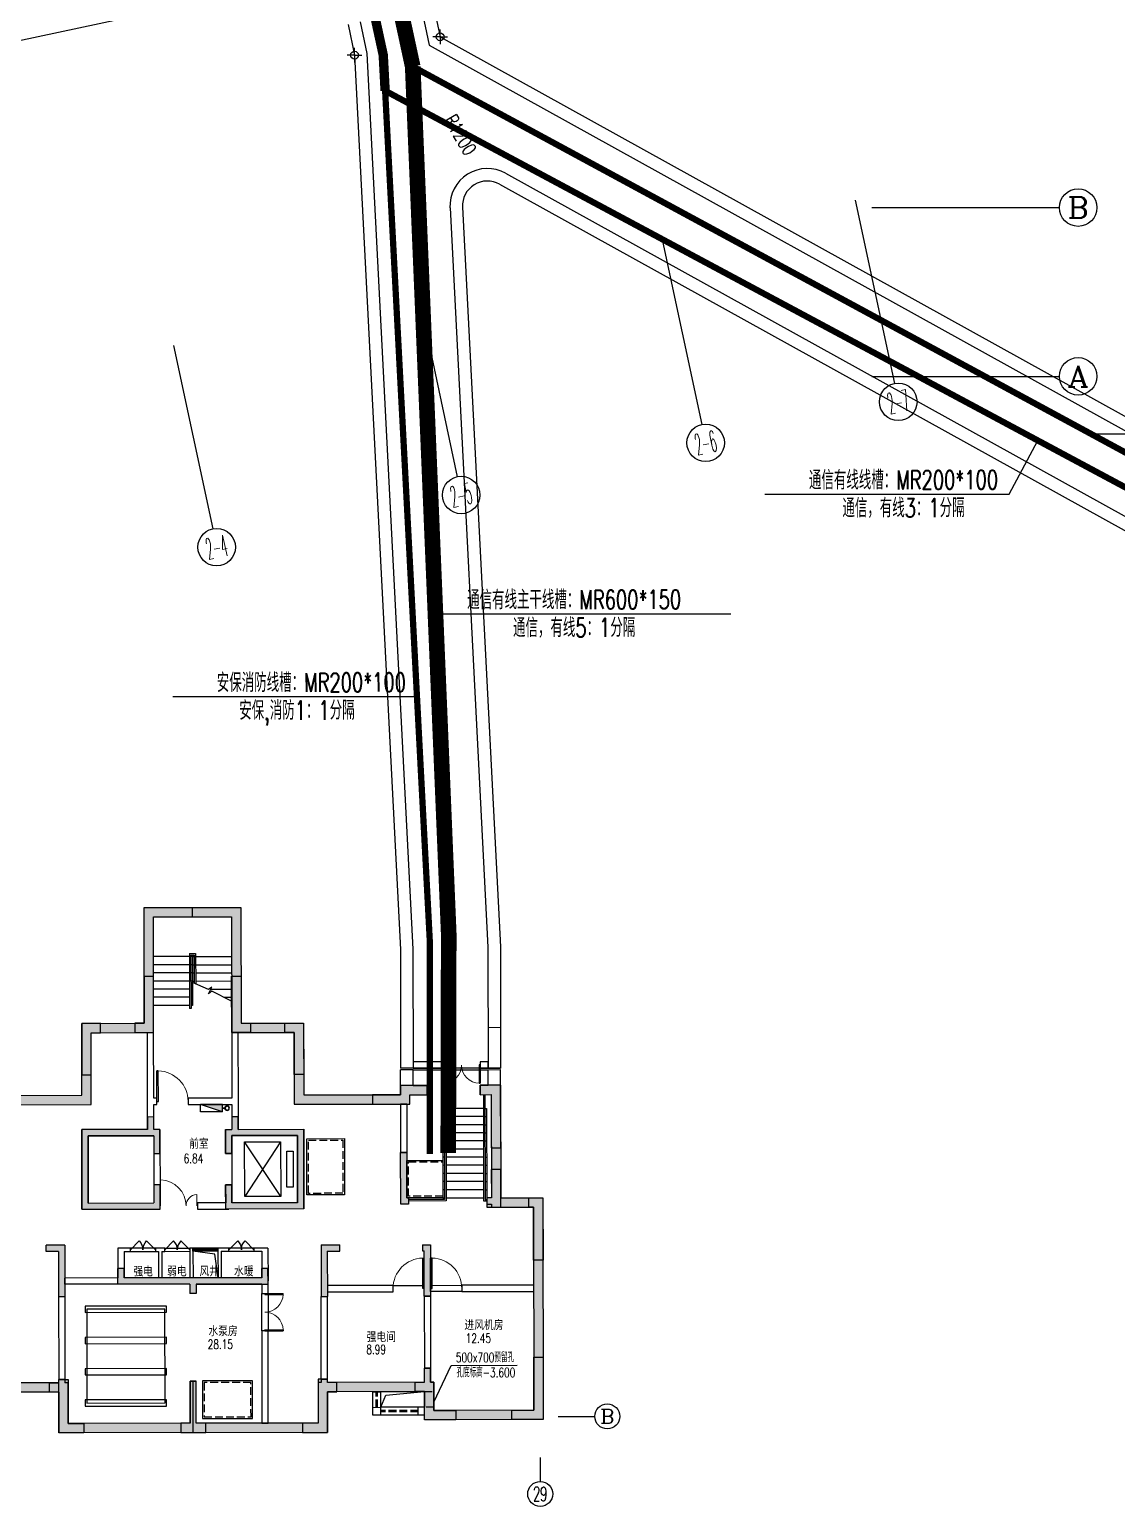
# Model space of a CAD drawing. Extents: x 791398 to 2325386, y -987887 to -518217.
# Drawn here: x 1619198 to 1653975, y -885918 to -838658 of the extents above; entities that cross this region are included whole.
import ezdxf
from ezdxf.enums import TextEntityAlignment as Align

# ---------------------------------------------------------------- set-up
doc = ezdxf.new("R2010")
doc.units = 0
doc.header["$LTSCALE"] = 1000
doc.header["$MEASUREMENT"] = 0
for name, pattern in [('BORDER', [1.75, 0.5, -0.25, 0.5, -0.25, 0, -0.25]), ('DASH', [0.35, 0.25, -0.1]), ('DASHEDX2', [1.5, 1, -0.5])]:
    doc.linetypes.add(name, pattern=pattern)
for name, color, linetype in [('AXIS', 3, 'Continuous'), ('AXIS_TEXT', 7, 'Continuous'), ('JPS-J', 6, 'Continuous'), ('JPS-X', 1, 'BORDER'), ('JPS-XHS', 7, 'Continuous'), ('LVTRY', 6, 'Continuous'), ('PUB_DIM', 3, 'Continuous'), ('RD-text', 4, 'Continuous'), ('solid', 253, 'Continuous'), ('SPACE', 7, 'Continuous'), ('STAIR', 9, 'Continuous'), ('TEXT', 7, 'Continuous'), ('WALL', 8, 'Continuous'), ('wall-jg', 1, 'Continuous'), ('WINDOW', 8, 'Continuous'), ('内部尺寸', 230, 'Continuous')]:
    doc.layers.add(name, color=color, linetype=linetype)
doc.layers.add('RD-line', color=2, linetype='Continuous', lineweight=0)
doc.styles.add('_TCH_AXIS', font='COMPLEX', dxfattribs={"bigfont": 'GBCBIG'})
doc.styles.add('_TCH_DIM', font='SIMPLEX', dxfattribs={"bigfont": 'GBCBIG'})
doc.styles.add('_TCH_SPACE', font='SIMPLEX', dxfattribs={"bigfont": 'GBCBIG'})
doc.styles.add('_TEL_DIM', font='SIMPLEX', dxfattribs={"width": 0.8, "height": 3.5, "bigfont": 'HZTXT'})
doc.styles.add('COMPLEX', font='COMPLEX')
doc.styles.add('FS2', font='tjromans.shx', dxfattribs={"width": 0.8, "bigfont": 'tjhztxt.shx'})
doc.styles.add('TEXT', font='tjromans.shx', dxfattribs={"width": 0.8, "height": 400, "bigfont": 'tjhztxt.shx'})
doc.linetypes.add('TD', pattern='A,2.8,-0.1,["C",_TEL_DIM,S=0.07,R=0,X=0,Y=-0.12],-0.25', length=3.15)

# ---------------------------------------------------------------- blocks, each defined once
blk = doc.blocks.new('DXHS')
at = {"layer": 'JPS-XHS'}
blk.add_hatch(color=256, dxfattribs=at).paths.add_polyline_path([(-350, 240), (-350, 0), (350, 0)])
at = {"layer": 'JPS-XHS', "linetype": 'Continuous'}
for p, q in [((-350, 240), (-350, 0)), ((-350, 240), (350, 240)), ((-350, 0), (350, 0)), ((350, 240), (350, 0))]:
    blk.add_line(p, q, dxfattribs=at)
at = {"layer": 'JPS-XHS'}
blk.add_line((-350, 240), (350, 0), dxfattribs=at)
blk = doc.blocks.new('FF')
at = {"linetype": 'Continuous'}
for radius in [75, 60]:
    blk.add_circle((0, 0), radius, dxfattribs=at)
blk = doc.blocks.new('dwd')
at = {"layer": 'PUB_DIM'}
for q in [(-233, 0), (0, 233), (233, 0), (0, -233)]:
    blk.add_line((0, 0), q, dxfattribs=at)
blk.add_circle((0, 0), 125, dxfattribs=at)
blk = doc.blocks.new('_AXISO')
blk.add_circle((0, 0), 0.5)
at = {"layer": 'AXIS_TEXT', "style": 'COMPLEX', "width": 1.041667}
blk.add_attdef('A', text='', height=0.56, dxfattribs=at).set_placement((-0.25, -0.28), (0.25, -0.28), align=Align.FIT)
blk = doc.blocks.new('$DorLib2D$00000001')
for p, q in [((0.45, 0.975), (0.5, 0.975)), ((0.45, 0), (0.45, 0.975)), ((0.5, 0), (0.5, 0.975)), ((0.5, 0), (0.45, 0))]:
    blk.add_line(p, q)
at = {"lineweight": 13}
blk.add_arc((0.475, 0), 0.975, 91.4693, 180, dxfattribs=at)
blk = doc.blocks.new('$DorLib2D$00000002')
for p, q in [((-0.5, 0), (-0.5, 0.4875)), ((-0.475, 0.4875), (-0.5, 0.4875)), ((-0.475, 0), (-0.475, 0.4875)), ((0.475, 0), (0.475, 0.4875)), ((0.475, 0.4875), (0.5, 0.4875)), ((0.5, 0), (0.5, 0.4875)), ((-0.5, 0), (-0.475, 0)), ((0.5, 0), (0.475, 0))]:
    blk.add_line(p, q)
at = {"lineweight": 13}
for centre, start, end in [((-0.4875, 0), 0, 88.53072), ((0.4875, 0), 91.46928, 180)]:
    blk.add_arc(centre, 0.4875, start, end, dxfattribs=at)
blk = doc.blocks.new('$DorLib2D$00000116')
at = {"color": 0}
for p, q in [((-0.5, 0), (-0.146, 0.354)), ((0.5, 0), (0.146, 0.354))]:
    blk.add_line(p, q, dxfattribs=at)
for centre, start, end in [((-0.5, 0), 0, 45), ((0.5, 0), 135, 180)]:
    blk.add_arc(centre, 0.5, start, end, dxfattribs=at)
blk = doc.blocks.new('$WINLIB2D$00000001')
for p, q in [((-0.5, 0.5), (0.5, 0.5)), ((-0.5, 0.5), (-0.5, -0.5)), ((0.5, 0.167), (-0.5, 0.167)), ((0.5, -0.5), (0.5, 0.5)), ((0.5, -0.167), (-0.5, -0.167)), ((-0.5, -0.5), (0.5, -0.5))]:
    blk.add_line(p, q)
blk = doc.blocks.new('$DorLib2D$00000025')
at = {"const_width": 0.02}
for points in [[(0.481, -0.001), (0.481, 0.691)], [(-0.481, 0.001), (-0.481, 0.308)]]:
    blk.add_lwpolyline(points, dxfattribs=at)
at = {"lineweight": 13}
for centre, radius, start, end in [((0.505, -0.002), 0.699, 91.9397, 179.7238), ((-0.501, 0.003), 0.307, 359.7899, 85.7508)]:
    blk.add_arc(centre, radius, start, end, dxfattribs=at)

msp = doc.modelspace()

# ---------------------------------------------------------------- hatches: boundary and pattern name
at = {"layer": 'solid'}
h = msp.add_hatch(color=256, dxfattribs=at)
h.paths.add_polyline_path([(1622861, -866756), (1622864, -868956), (1623164, -868955), (1623161, -867055), (1624411, -867054), (1624411, -866754)])
h.paths.add_polyline_path([(1625961, -866752), (1624411, -866754), (1624411, -867054), (1625661, -867052), (1625664, -868952), (1625964, -868952)])
h = msp.add_hatch(color=256, dxfattribs=at)
h.paths.add_polyline_path([(1614569, -872467), (1614572, -874467), (1614772, -874467), (1614769, -872767), (1615219, -872767), (1615219, -872467)])
h.paths.add_polyline_path([(1618669, -872762), (1618670, -873062), (1617470, -873063), (1617469, -872763), (1616919, -872764), (1616919, -872464), (1617769, -872463), (1617769, -872763)])
h.paths.add_polyline_path([(1621466, -870458), (1620866, -870459), (1620869, -872109), (1621169, -872108), (1621167, -870758), (1621467, -870758)])
h.paths.add_polyline_path([(1622567, -870756), (1623167, -870755), (1623164, -869155), (1623164, -869155), (1623164, -868955), (1622864, -868956), (1622866, -870456), (1622566, -870456)])
h.paths.add_polyline_path([(1626267, -870751), (1625667, -870752), (1625664, -869152), (1625664, -869152), (1625664, -868952), (1625964, -868952), (1625966, -870452), (1626266, -870451)])
h.paths.add_polyline_path([(1627366, -870450), (1627966, -870449), (1627969, -872099), (1627669, -872099), (1627667, -870749), (1627367, -870750)])
h.paths.add_polyline_path([(1630169, -872746), (1630170, -873046), (1631370, -873044), (1631369, -872744), (1631919, -872743), (1631919, -872443), (1631069, -872444), (1631069, -872744)])
h = msp.add_hatch(color=256, dxfattribs=at)
h.paths.add_polyline_path([(1614569, -872767), (1614569, -872467), (1613319, -872469), (1613319, -872769)])
h.paths.add_polyline_path([(1616919, -872764), (1616919, -872464), (1615219, -872467), (1615219, -872767)])
h.paths.add_polyline_path([(1621170, -873058), (1621169, -872108), (1620869, -872109), (1620869, -872759), (1618669, -872762), (1618670, -873062)])
h.paths.add_polyline_path([(1621466, -870458), (1621467, -870758), (1622567, -870756), (1622566, -870456)])
h = msp.add_hatch(color=256, dxfattribs=at)
h.paths.add_polyline_path([(1627366, -870450), (1626266, -870451), (1626267, -870751), (1627367, -870750)])
h.paths.add_polyline_path([(1630169, -872746), (1627969, -872749), (1627969, -872099), (1627669, -872099), (1627670, -873049), (1630170, -873046)])
for points in [[(1634269, -872440), (1633619, -872441), (1633619, -872741), (1633969, -872740), (1633972, -874440), (1634272, -874440)], [(1631274, -876044), (1631272, -874594), (1631072, -874594), (1631074, -876244), (1631324, -876244), (1631324, -876044)], [(1633974, -876040), (1633824, -876041), (1633824, -876341), (1634274, -876340), (1634273, -875140), (1633973, -875140)], [(1635324, -876338), (1635174, -876339), (1635174, -876039), (1635624, -876038), (1635627, -878038), (1635327, -878038)], [(1620326, -877559), (1619726, -877560), (1619726, -877760), (1620126, -877760), (1620128, -879210), (1620328, -879209)], [(1628726, -877748), (1629126, -877747), (1629126, -877547), (1628526, -877548), (1628528, -879198), (1628728, -879198)], [(1631828, -879193), (1632028, -879193), (1632026, -877543), (1631776, -877543), (1631776, -877743), (1631826, -877743)], [(1622228, -878607), (1622227, -878307), (1622027, -878307), (1622028, -878807), (1624328, -878804), (1624328, -879104), (1624528, -879104), (1624528, -878804), (1626828, -878800), (1626827, -878300), (1626627, -878301), (1626628, -878601)], [(1635634, -883138), (1634634, -883139), (1634634, -882839), (1635334, -882838), (1635331, -881138), (1635631, -881138)], [(1620132, -881960), (1620132, -881860), (1620432, -881859), (1620434, -883259), (1620934, -883259), (1620935, -883559), (1620135, -883560), (1620133, -882260), (1619833, -882260), (1619832, -881960)], [(1628732, -881848), (1628432, -881848), (1628434, -883248), (1627934, -883249), (1627935, -883549), (1628735, -883548), (1628733, -882248), (1629033, -882247), (1629032, -881947), (1628732, -881948)], [(1632032, -881943), (1632132, -881943), (1632134, -882843), (1632834, -882842), (1632834, -883142), (1631834, -883143), (1631833, -882243), (1631533, -882244), (1631532, -881944), (1631832, -881943), (1631832, -881493), (1632032, -881493)], [(1624834, -883253), (1624534, -883254), (1624532, -881904), (1624332, -881904), (1624334, -883254), (1624034, -883254), (1624035, -883554), (1624835, -883553)]]:
    msp.add_hatch(color=256, dxfattribs=at).paths.add_polyline_path(points)
h = msp.add_hatch(color=256, dxfattribs=at)
h.paths.add_polyline_path([(1620871, -873859), (1620875, -876409), (1623375, -876405), (1623373, -875630), (1623173, -875630), (1623174, -876205), (1621074, -876208), (1621071, -874058), (1623171, -874055), (1623172, -874630), (1623372, -874630), (1623371, -873855), (1623171, -873855), (1623170, -873455), (1622970, -873456), (1622971, -873856)])
h.paths.add_polyline_path([(1625670, -873452), (1625671, -873852), (1625471, -873852), (1625472, -874627), (1625672, -874627), (1625671, -874052), (1627771, -874049), (1627774, -876199), (1625674, -876202), (1625673, -875627), (1625473, -875627), (1625475, -876402), (1627975, -876399), (1627971, -873849), (1625871, -873852), (1625870, -873452)])
h = msp.add_hatch(color=256, dxfattribs=at)
h.paths.add_polyline_path([(1635331, -881138), (1635631, -881138), (1635627, -878038), (1635327, -878038)])
h.paths.add_polyline_path([(1634274, -876040), (1634274, -876340), (1635174, -876339), (1635174, -876039)])
h.paths.add_polyline_path([(1633973, -875140), (1634273, -875140), (1634272, -874440), (1633972, -874440)])
h = msp.add_hatch(color=256, dxfattribs=at)
h.paths.add_polyline_path([(1620934, -883259), (1620935, -883559), (1624035, -883554), (1624034, -883254)])
h.paths.add_polyline_path([(1617332, -881964), (1617333, -882264), (1619833, -882260), (1619832, -881960)])
h.paths.add_polyline_path([(1616034, -883165), (1616034, -882865), (1614234, -882868), (1614234, -883168)])
h = msp.add_hatch(color=256, dxfattribs=at)
h.paths.add_polyline_path([(1634634, -883139), (1634634, -882839), (1632834, -882842), (1632834, -883142)])
h.paths.add_polyline_path([(1629032, -881947), (1629033, -882247), (1631533, -882244), (1631532, -881944)])
h.paths.add_polyline_path([(1627935, -883549), (1627934, -883249), (1624834, -883253), (1624835, -883553)])

# ---------------------------------------------------------------- linework, layer by layer
at = {"layer": 'AXIS'}
for p, q in [((1645617, -844115), (1646868, -849983)), ((1646148, -844356), (1652148, -844356)), ((1639455, -845430), (1640707, -851298)), ((1631631, -847098), (1632883, -852966)), ((1623807, -848767), (1625059, -854635)), ((1646148, -849756), (1652148, -849756)), ((1636111, -883037), (1637284, -883036)), ((1635536, -884348), (1635537, -885118))]:
    msp.add_line(p, q, dxfattribs=at)
for centre in [(1637684, -883035), (1635537, -885518)]:
    msp.add_circle(centre, 400, dxfattribs=at)
at = {"layer": 'JPS-J'}
for points in [[(1620979, -879509), (1620979, -879709), (1623579, -879705), (1623579, -879505)], [(1623529, -879605), (1621029, -879608), (1621033, -882608), (1623533, -882605)], [(1620980, -880509), (1620981, -880709), (1623581, -880705), (1623580, -880505)], [(1620982, -881509), (1620982, -881709), (1623582, -881705), (1623582, -881505)], [(1620983, -882509), (1620983, -882709), (1623583, -882705), (1623583, -882505)]]:
    msp.add_lwpolyline(points, close=True, dxfattribs=at)
at = {"layer": 'JPS-X', "const_width": 50}
msp.add_lwpolyline([(1625445, -873172), (1625370, -873172)], dxfattribs=at)
at = {"layer": 'LVTRY'}
msp.add_lwpolyline([(1625228, -878603), (1625129, -877847), (1624426, -877754)], dxfattribs=at)
at = {"layer": 'PUB_DIM'}
msp.add_lwpolyline([(1632207, -841523, 0, 0, 0), (1633087, -843013, 99, 0, 0), (1633239, -843272, 0, 0, 0)], format="xyseb", dxfattribs=at)
msp.add_lwpolyline([(1632133, -882584), (1632692, -881403), (1634799, -881400)], dxfattribs=at)
at = {"layer": 'RD-line'}
for points, const_width in [([(1628764, -827351), (1631458, -839843)], 500), ([(1631458, -839843), (1632610, -867586), (1632595, -874612)], 500), ([(1631458, -839843), (1663210, -857040), (1663210, -863683)], 200)]:
    msp.add_lwpolyline(points, dxfattribs=dict(at, const_width=const_width))
at = {"layer": 'RD-line', "linetype": 'DASHEDX2'}
for points, const_width in [([(1628133, -828510), (1630515, -839473), (1630575, -840616)], 300), ([(1630575, -840616), (1632009, -867910), (1632009, -874642)], 200), ([(1630575, -840616), (1662255, -857594), (1662255, -864349)], 200)]:
    msp.add_lwpolyline(points, dxfattribs=dict(at, const_width=const_width))
at = {"layer": 'RD-text'}
for p, q in [((1653161, -851597), (1660978, -851597)), ((1650538, -853523), (1651458, -851808)), ((1642722, -853523), (1650538, -853523)), ((1632185, -857353), (1641638, -857353)), ((1623778, -860003), (1631594, -860003))]:
    msp.add_line(p, q, dxfattribs=at)
at = {"layer": 'solid'}
for p, q in [((1624411, -867054), (1624411, -866754)), ((1633866, -870587), (1634266, -870586)), ((1620133, -882260), (1620132, -881960)), ((1624435, -883554), (1624432, -881904))]:
    msp.add_line(p, q, dxfattribs=at)
at = {"layer": 'STAIR'}
for p, q in [((1624313, -868324), (1623163, -868325)), ((1624314, -868584), (1623164, -868585)), ((1624313, -868224), (1624513, -868224)), ((1624313, -868224), (1624316, -869984)), ((1624363, -868274), (1624366, -869984)), ((1624363, -868274), (1624463, -868274)), ((1624413, -868324), (1624363, -868324)), ((1624414, -868584), (1624364, -868584)), ((1624413, -868324), (1624414, -869157)), ((1624413, -868324), (1624463, -868324)), ((1624413, -868324), (1624415, -869884)), ((1624414, -868584), (1624464, -868584)), ((1624463, -868274), (1624464, -869179)), ((1624513, -868224), (1624514, -869202)), ((1624513, -868324), (1625663, -868322)), ((1624514, -868584), (1625664, -868582)), ((1624314, -868844), (1623164, -868845)), ((1624314, -869104), (1623164, -869105)), ((1624414, -868844), (1624364, -868844)), ((1624414, -869104), (1624364, -869104)), ((1624414, -868844), (1624464, -868844)), ((1624414, -869104), (1624464, -869104)), ((1624514, -868844), (1625664, -868842)), ((1624514, -869104), (1625664, -869102)), ((1624315, -869364), (1623165, -869365)), ((1624415, -869364), (1624365, -869364)), ((1624925, -869381), (1624414, -869157)), ((1625032, -869300), (1624925, -869381)), ((1624926, -869516), (1625032, -869300)), ((1625033, -869434), (1624926, -869516)), ((1625001, -869363), (1625665, -869362)), ((1625665, -869748), (1625033, -869434)), ((1624315, -869624), (1623165, -869625)), ((1624315, -869884), (1623165, -869885)), ((1624366, -869984), (1624316, -869984)), ((1624415, -869624), (1624365, -869624)), ((1624415, -869884), (1624365, -869884)), ((1625412, -869622), (1625665, -869622)), ((1633868, -871891), (1631468, -871894)), ((1631468, -871944), (1633868, -871941)), ((1632470, -873442), (1632420, -873443)), ((1632471, -873702), (1632421, -873703)), ((1633720, -873441), (1632520, -873442)), ((1633721, -873701), (1632521, -873702)), ((1633770, -873441), (1633820, -873441)), ((1633771, -873701), (1633821, -873701)), ((1627234, -876000), (1626081, -874251)), ((1627231, -874250), (1626084, -876001)), ((1632471, -873962), (1632421, -873963)), ((1632472, -874222), (1632422, -874223)), ((1633721, -873961), (1632521, -873962)), ((1633722, -874221), (1632522, -874222)), ((1633771, -873961), (1633821, -873961)), ((1633772, -874221), (1633822, -874221)), ((1625672, -874627), (1625673, -875627)), ((1632472, -874482), (1632422, -874483)), ((1632472, -874742), (1632422, -874743)), ((1633722, -874481), (1632522, -874482)), ((1633722, -874741), (1632522, -874742)), ((1633772, -874481), (1633822, -874481)), ((1633772, -874741), (1633822, -874741)), ((1632473, -875002), (1632423, -875003)), ((1633723, -875001), (1632523, -875002)), ((1633773, -875001), (1633823, -875001)), ((1632473, -875262), (1632423, -875263)), ((1632473, -875522), (1632423, -875523)), ((1633723, -875261), (1632523, -875262)), ((1633723, -875521), (1632523, -875522)), ((1633773, -875261), (1633823, -875261)), ((1633773, -875521), (1633823, -875521)), ((1632474, -875782), (1632424, -875783)), ((1632424, -876043), (1632474, -876042)), ((1633724, -875781), (1632524, -875782)), ((1632524, -876042), (1633724, -876041)), ((1633774, -875781), (1633824, -875781)), ((1623226, -877655), (1622426, -877657)), ((1622426, -877757), (1623226, -877755)), ((1623526, -877655), (1624326, -877654)), ((1623526, -877755), (1624326, -877754)), ((1626376, -877651), (1625576, -877652)), ((1625576, -877752), (1626376, -877751)), ((1630828, -878845), (1631828, -878843)), ((1632028, -878843), (1633028, -878842)), ((1626630, -880301), (1626628, -879101)), ((1626828, -879100), (1626830, -880300)), ((1633028, -879042), (1632028, -879043))]:
    msp.add_line(p, q, dxfattribs=at)
for points in [[(1633719, -872741), (1633724, -876141), (1633824, -876141)], [(1633769, -872741), (1633774, -876091), (1633824, -876091)], [(1632520, -873082), (1632470, -873082), (1632474, -876092), (1631324, -876094)], [(1632520, -873082), (1632524, -876142), (1631324, -876144)], [(1632470, -873182), (1632420, -873183), (1632424, -876043), (1631324, -876044)], [(1633720, -873181), (1632520, -873182)], [(1633770, -873181), (1633820, -873181), (1633824, -876041), (1633824, -876041)], [(1632424, -876043), (1631274, -876044), (1631272, -874844), (1632422, -874843)], [(1630433, -882745), (1630597, -882355), (1631833, -882243)]]:
    msp.add_lwpolyline(points, dxfattribs=at)
for points in [[(1626084, -876001), (1626081, -874251), (1627231, -874250), (1627234, -876000)], [(1629274, -875947), (1628074, -875949), (1628071, -874149), (1629271, -874147)], [(1627433, -875700), (1627432, -874550), (1627632, -874549), (1627633, -875699)], [(1624732, -881903), (1624734, -883103), (1626334, -883101), (1626332, -881901)]]:
    msp.add_lwpolyline(points, close=True, dxfattribs=at)
at = {"layer": 'STAIR', "linetype": 'DASH'}
for points in [[(1629224, -875897), (1628124, -875899), (1628121, -874199), (1629221, -874197)], [(1632422, -874893), (1632424, -875993), (1631324, -875994), (1631322, -874894)], [(1624782, -881953), (1624784, -883053), (1626284, -883051), (1626282, -881951)], [(1632133, -882243), (1632133, -882743), (1631833, -882743), (1631833, -882243)]]:
    msp.add_lwpolyline(points, close=True, dxfattribs=at)
at = {"layer": 'WALL'}
for p, q in [((1590494, -845057), (1629034, -836837)), ((1632127, -837915), (1632335, -838893)), ((1631735, -837999), (1631982, -839155)), ((1629388, -838499), (1629597, -839477)), ((1629779, -838416), (1629995, -839425)), ((1631982, -839155), (1663847, -856809)), ((1632335, -838893), (1664247, -856573)), ((1629597, -839477), (1631063, -868099)), ((1629995, -839425), (1631463, -868088)), ((1634431, -843255), (1661449, -858224)), ((1634237, -843605), (1661050, -858460)), ((1632651, -844366), (1633863, -868025)), ((1633050, -844346), (1634263, -868014)), ((1631063, -868099), (1631068, -871894)), ((1631463, -868088), (1631468, -871894)), ((1633863, -868025), (1633868, -871891)), ((1634263, -868014), (1634268, -871890)), ((1622967, -870756), (1623167, -870755)), ((1622970, -872956), (1622967, -870756)), ((1623170, -872855), (1623167, -870755)), ((1625667, -870752), (1625670, -872852)), ((1625867, -870752), (1625667, -870752)), ((1625867, -870752), (1625870, -872952)), ((1631468, -871894), (1631068, -871894)), ((1632418, -871693), (1631468, -871694)), ((1631468, -871694), (1631468, -871894)), ((1631468, -871894), (1632418, -871893)), ((1632418, -871893), (1632418, -871693)), ((1633868, -871691), (1633618, -871691)), ((1633618, -871691), (1633618, -871891)), ((1633618, -871891), (1633868, -871891)), ((1633868, -871891), (1633868, -871691)), ((1634268, -871890), (1633868, -871891)), ((1623270, -872855), (1623170, -872855)), ((1623270, -873055), (1623270, -872855)), ((1625670, -872852), (1624270, -872854)), ((1624270, -872854), (1624270, -873054)), ((1622971, -873856), (1622970, -872956)), ((1623170, -873055), (1623270, -873055)), ((1623171, -873855), (1623170, -873055)), ((1624270, -873054), (1625670, -873052)), ((1625670, -873052), (1625671, -873852)), ((1625870, -872952), (1625871, -873852)), ((1631070, -873044), (1631072, -874594)), ((1631270, -873044), (1631070, -873044)), ((1631270, -873044), (1631272, -874594)), ((1622971, -873856), (1620871, -873859)), ((1620871, -873859), (1620875, -876409)), ((1623071, -874056), (1621071, -874058)), ((1621071, -874058), (1621074, -876208)), ((1623171, -874055), (1623071, -874056)), ((1623371, -873855), (1623171, -873855)), ((1623171, -874055), (1623174, -876205)), ((1623371, -873855), (1623374, -876205)), ((1625471, -873852), (1625671, -873852)), ((1625471, -873852), (1625472, -874627)), ((1625671, -874052), (1625771, -874052)), ((1625672, -874627), (1625671, -874052)), ((1625771, -874052), (1627771, -874049)), ((1625871, -873852), (1627971, -873849)), ((1627771, -874049), (1627774, -876199)), ((1627971, -873849), (1627975, -876399)), ((1625472, -874627), (1625672, -874627)), ((1631272, -874594), (1631072, -874594)), ((1625673, -875627), (1625473, -875627)), ((1625473, -875627), (1625474, -876202)), ((1625674, -876202), (1625673, -875627)), ((1627774, -876199), (1625674, -876202)), ((1620875, -876409), (1623282, -876405)), ((1621074, -876208), (1623174, -876205)), ((1623275, -876405), (1623375, -876405)), ((1623375, -876405), (1623374, -876205)), ((1625474, -876202), (1624574, -876204)), ((1624574, -876204), (1624575, -876404)), ((1624575, -876404), (1625575, -876402)), ((1627975, -876399), (1625567, -876402)), ((1622426, -877657), (1622026, -877657)), ((1622026, -877657), (1622028, -878607)), ((1622226, -877757), (1622426, -877757)), ((1622226, -877757), (1622228, -878607)), ((1622426, -877757), (1622426, -877657)), ((1623326, -877655), (1623226, -877655)), ((1623226, -877655), (1623226, -877755)), ((1623226, -877755), (1623326, -877755)), ((1623526, -877655), (1623326, -877655)), ((1623326, -877755), (1623328, -878605)), ((1623426, -877755), (1623428, -878605)), ((1623426, -877755), (1623526, -877755)), ((1623526, -877755), (1623526, -877655)), ((1624426, -877654), (1624326, -877654)), ((1624326, -877654), (1624326, -877754)), ((1624326, -877754), (1624328, -878604)), ((1624426, -877754), (1624426, -877654)), ((1624426, -877754), (1624428, -878604)), ((1625576, -877652), (1625226, -877653)), ((1625226, -877653), (1625226, -877753)), ((1625226, -877753), (1625228, -878603)), ((1625326, -877752), (1625576, -877752)), ((1625326, -877752), (1625328, -878602)), ((1625576, -877752), (1625576, -877652)), ((1626826, -877650), (1626376, -877651)), ((1626376, -877651), (1626376, -877751)), ((1626376, -877751), (1626626, -877751)), ((1626626, -877751), (1626628, -878601)), ((1626826, -877650), (1626828, -878700)), ((1622028, -878607), (1620328, -878609)), ((1620328, -878809), (1620328, -878609)), ((1622128, -878807), (1620328, -878809)), ((1623328, -878805), (1622128, -878807)), ((1623328, -878605), (1622228, -878607)), ((1624328, -878804), (1623328, -878805)), ((1624328, -878604), (1623428, -878605)), ((1624328, -878804), (1624328, -879104)), ((1624328, -878804), (1624328, -878804)), ((1625228, -878603), (1624428, -878604)), ((1624428, -878604), (1624428, -878604)), ((1625228, -878803), (1624528, -878804)), ((1624528, -878804), (1624528, -879104)), ((1626628, -878801), (1625228, -878803)), ((1626628, -878601), (1625328, -878602)), ((1626628, -878801), (1626628, -879101)), ((1626828, -879100), (1626828, -878700)), ((1630828, -878845), (1628728, -878848)), ((1628728, -878848), (1628728, -879048)), ((1630828, -879045), (1630828, -878845)), ((1631828, -879043), (1631828, -878843)), ((1632028, -879043), (1632028, -878843)), ((1635328, -878838), (1633028, -878842)), ((1633028, -878842), (1633028, -879042)), ((1635328, -879038), (1635328, -878838)), ((1620328, -879209), (1620128, -879210)), ((1620128, -879210), (1620132, -881860)), ((1620328, -879209), (1620332, -881859)), ((1624528, -879104), (1624328, -879104)), ((1626628, -879101), (1626828, -879100)), ((1628532, -881848), (1628528, -879198)), ((1628528, -879198), (1628728, -879198)), ((1628728, -879048), (1630828, -879045)), ((1628732, -881848), (1628728, -879198)), ((1631828, -879193), (1631832, -881493)), ((1632028, -879193), (1631828, -879193)), ((1632028, -879193), (1632032, -881493)), ((1633028, -879042), (1635328, -879038)), ((1626830, -880300), (1626630, -880301)), ((1626630, -880301), (1626634, -883251)), ((1626834, -883250), (1626830, -880300)), ((1620332, -881859), (1620132, -881860)), ((1628532, -881848), (1628732, -881848)), ((1632032, -881493), (1631832, -881493)), ((1626634, -883251), (1626834, -883250))]:
    msp.add_line(p, q, dxfattribs=at)
msp.add_lwpolyline([(1631834, -882993), (1630184, -882996), (1630183, -882246)], dxfattribs=at)
msp.add_lwpolyline([(1630433, -882245), (1631833, -882243), (1631833, -882743), (1630433, -882745)], close=True, dxfattribs=at)
for radius in [1200, 800]:
    msp.add_arc((1633849, -844305), radius, 61.0126, 182.9326, dxfattribs=at)
at = {"layer": 'wall-jg'}
for p, q in [((1622861, -866756), (1625961, -866752)), ((1622866, -870456), (1622861, -866756)), ((1623161, -867055), (1625661, -867052)), ((1623167, -870755), (1623161, -867055)), ((1625661, -867052), (1625667, -870752)), ((1625961, -866752), (1625966, -870452)), ((1620866, -870459), (1622866, -870456)), ((1620869, -872759), (1620866, -870459)), ((1625966, -870452), (1627966, -870449)), ((1627966, -870449), (1627969, -872749)), ((1621167, -870758), (1623167, -870755)), ((1621170, -873058), (1621167, -870758)), ((1625667, -870752), (1627667, -870749)), ((1627667, -870749), (1627670, -873049)), ((1631468, -871894), (1631068, -871894)), ((1631069, -872444), (1631068, -871944)), ((1631468, -871944), (1631068, -871944)), ((1631469, -872444), (1631468, -871944)), ((1633868, -871891), (1634268, -871890)), ((1633868, -871941), (1634268, -871940)), ((1633869, -872441), (1633868, -871941)), ((1634269, -872440), (1634268, -871940)), ((1617769, -872763), (1620869, -872759)), ((1627969, -872749), (1631069, -872744)), ((1631069, -872744), (1631069, -872444)), ((1631369, -872744), (1631919, -872743)), ((1631370, -873044), (1631369, -872744)), ((1631469, -872444), (1631919, -872443)), ((1631919, -872443), (1631919, -872743)), ((1633619, -872741), (1633619, -872441)), ((1633619, -872441), (1633869, -872441)), ((1633619, -872741), (1633969, -872740)), ((1633969, -872740), (1633974, -876040)), ((1634269, -872440), (1634274, -876040)), ((1617470, -873063), (1621170, -873058)), ((1627670, -873049), (1631370, -873044)), ((1623170, -873455), (1622970, -873456)), ((1622970, -873456), (1622971, -873856)), ((1623171, -873855), (1623170, -873455)), ((1625670, -873452), (1625671, -873852)), ((1625870, -873452), (1625670, -873452)), ((1625871, -873852), (1625870, -873452)), ((1622971, -873856), (1620871, -873859)), ((1620875, -876409), (1620871, -873859)), ((1621071, -874058), (1623171, -874055)), ((1621074, -876208), (1621071, -874058)), ((1623371, -873855), (1623171, -873855)), ((1623171, -874055), (1623172, -874630)), ((1623372, -874630), (1623371, -873855)), ((1625471, -873852), (1625671, -873852)), ((1625472, -874627), (1625471, -873852)), ((1627771, -874049), (1625671, -874052)), ((1625671, -874052), (1625672, -874627)), ((1625871, -873852), (1627971, -873849)), ((1627774, -876199), (1627771, -874049)), ((1627975, -876399), (1627971, -873849)), ((1623372, -874630), (1623172, -874630)), ((1625472, -874627), (1625672, -874627)), ((1631072, -874594), (1631272, -874594)), ((1631074, -876244), (1631072, -874594)), ((1631272, -874594), (1631274, -876044)), ((1623373, -875630), (1623173, -875630)), ((1623173, -875630), (1623174, -876205)), ((1623375, -876405), (1623373, -875630)), ((1625473, -875627), (1625673, -875627)), ((1625475, -876402), (1625473, -875627)), ((1625673, -875627), (1625674, -876202)), ((1627774, -876199), (1625674, -876202)), ((1631274, -876044), (1631324, -876044)), ((1631324, -876044), (1631324, -876244)), ((1634274, -876040), (1635624, -876038)), ((1635624, -876038), (1635634, -883138)), ((1620875, -876409), (1623375, -876405)), ((1621074, -876208), (1623174, -876205)), ((1627975, -876399), (1625475, -876402)), ((1631324, -876244), (1631074, -876244)), ((1633974, -876240), (1633974, -876340)), ((1633974, -876340), (1635324, -876338)), ((1635324, -876338), (1635334, -882838)), ((1620326, -877559), (1619726, -877560)), ((1619726, -877760), (1619726, -877560)), ((1620326, -877559), (1620328, -879209)), ((1628526, -877548), (1629126, -877547)), ((1628526, -877548), (1628528, -879198)), ((1629126, -877747), (1629126, -877547)), ((1631776, -877543), (1631776, -877743)), ((1631776, -877543), (1632026, -877543)), ((1632026, -877543), (1632028, -879193)), ((1620126, -877760), (1619726, -877760)), ((1620126, -877760), (1620128, -879210)), ((1628726, -877748), (1629126, -877747)), ((1628726, -877748), (1628728, -879198)), ((1631776, -877743), (1631826, -877743)), ((1631828, -879193), (1631826, -877743)), ((1622227, -878307), (1622027, -878307)), ((1622028, -878807), (1622027, -878307)), ((1622228, -878607), (1622227, -878307)), ((1626827, -878300), (1626627, -878301)), ((1626628, -878601), (1626627, -878301)), ((1626828, -878800), (1626827, -878300)), ((1624328, -878804), (1622028, -878807)), ((1626628, -878601), (1622228, -878607)), ((1624328, -878804), (1624328, -879104)), ((1624528, -878804), (1626828, -878800)), ((1624528, -878804), (1624528, -879104)), ((1635328, -878838), (1635328, -878838)), ((1635328, -879038), (1635328, -878838)), ((1620328, -879209), (1620128, -879210)), ((1624528, -879104), (1624328, -879104)), ((1628528, -879198), (1628728, -879198)), ((1631828, -879193), (1632028, -879193)), ((1635328, -879038), (1635328, -879038)), ((1631832, -881943), (1631832, -881493)), ((1631832, -881493), (1632032, -881493)), ((1632032, -881943), (1632032, -881493)), ((1620132, -881960), (1617032, -881964)), ((1620133, -882260), (1617033, -882264)), ((1620133, -882260), (1620135, -883560)), ((1620432, -881959), (1620332, -881959)), ((1620434, -883259), (1620432, -881959)), ((1624334, -883254), (1624332, -881904)), ((1624332, -881904), (1624532, -881904)), ((1624534, -883254), (1624532, -881904)), ((1628432, -881948), (1628434, -883248)), ((1628532, -881948), (1628432, -881948)), ((1631832, -881943), (1628732, -881948)), ((1631833, -882243), (1628733, -882248)), ((1628733, -882248), (1628735, -883548)), ((1631834, -883143), (1631833, -882243)), ((1632132, -881943), (1632032, -881943)), ((1632134, -882843), (1632132, -881943)), ((1624334, -883254), (1620434, -883259)), ((1628434, -883248), (1624534, -883254)), ((1635634, -883138), (1631834, -883143)), ((1635334, -882838), (1632134, -882843)), ((1628735, -883548), (1620135, -883560))]:
    msp.add_line(p, q, dxfattribs=at)
for points in [[(1622567, -870756), (1623167, -870755), (1623164, -869155), (1623164, -869155), (1623164, -868955), (1622864, -868956), (1622866, -870456), (1622566, -870456)], [(1626267, -870751), (1625667, -870752), (1625664, -869152), (1625664, -869152), (1625664, -868952), (1625964, -868952), (1625966, -870452), (1626266, -870451)], [(1630169, -872746), (1630170, -873046), (1631370, -873044), (1631369, -872744), (1631919, -872743), (1631919, -872443), (1631069, -872444), (1631069, -872744)], [(1634269, -872440), (1633619, -872441), (1633619, -872741), (1633969, -872740), (1633972, -874440), (1634272, -874440)], [(1633974, -876040), (1633824, -876041), (1633824, -876341), (1634274, -876340), (1634273, -875140), (1633973, -875140)]]:
    msp.add_lwpolyline(points, close=True, dxfattribs=at)
for points in [[(1621466, -870458), (1620866, -870459), (1620869, -872109), (1621169, -872108), (1621167, -870758), (1621467, -870758), (1621466, -870458)], [(1627366, -870450), (1627966, -870449), (1627969, -872099), (1627669, -872099), (1627667, -870749), (1627367, -870750), (1627366, -870450)], [(1633974, -876040), (1633824, -876041), (1633824, -876241), (1633974, -876240)], [(1635324, -876338), (1635174, -876339), (1635174, -876039), (1635624, -876038), (1635627, -878038), (1635327, -878038), (1635324, -876338)], [(1635634, -883138), (1634634, -883139), (1634634, -882839), (1635334, -882838), (1635331, -881138), (1635631, -881138), (1635634, -883138)], [(1620132, -881960), (1620132, -881860), (1620432, -881859), (1620434, -883259), (1620934, -883259), (1620935, -883559), (1620135, -883560), (1620133, -882260), (1619833, -882260), (1619832, -881960), (1620132, -881960)], [(1620132, -881960), (1620132, -881860), (1620332, -881859), (1620332, -881959)], [(1628732, -881848), (1628432, -881848), (1628434, -883248), (1627934, -883249), (1627935, -883549), (1628735, -883548), (1628733, -882248), (1629033, -882247), (1629032, -881947), (1628732, -881948), (1628732, -881848)], [(1628732, -881948), (1628732, -881848), (1628532, -881848), (1628532, -881948)], [(1632032, -881943), (1632132, -881943), (1632134, -882843), (1632834, -882842), (1632834, -883142), (1631834, -883143), (1631833, -882243), (1631533, -882244), (1631532, -881944), (1631832, -881943), (1631832, -881493), (1632032, -881493), (1632032, -881943)], [(1624834, -883253), (1624534, -883254), (1624532, -881904), (1624332, -881904), (1624334, -883254), (1624034, -883254), (1624035, -883554), (1624835, -883553), (1624834, -883253)]]:
    msp.add_lwpolyline(points, dxfattribs=at)
at = {"layer": 'WINDOW', "linetype": 'DASH'}
for p, q in [((1625672, -874627), (1625472, -874627)), ((1625473, -875627), (1625673, -875627)), ((1630183, -882247), (1630433, -882246)), ((1630288, -882746), (1630287, -882246)), ((1630329, -882745), (1630329, -882245)), ((1630183, -882746), (1630433, -882745)), ((1630434, -882996), (1630433, -882746)), ((1631634, -882995), (1631633, -882745)), ((1631634, -882848), (1630434, -882849)), ((1631634, -882889), (1630434, -882891))]:
    msp.add_line(p, q, dxfattribs=at)

# ---------------------------------------------------------------- block references
at = {"layer": 'AXIS'}
ref = msp.add_blockref('_AXISO', (1652748, -844356), dxfattribs=dict(at, xscale=1200, yscale=1200, zscale=1200))
ref.add_attrib('A', 'B', dxfattribs={"layer": 'AXIS_TEXT', "height": 679, "style": '_TCH_AXIS', "width": 1.235294}).set_placement((1652409, -844695), (1653087, -844695), align=Align.FIT)
ref = msp.add_blockref('_AXISO', (1652748, -849756), dxfattribs=dict(at, xscale=1200, yscale=1200, zscale=1200))
ref.add_attrib('A', 'A', dxfattribs={"layer": 'AXIS_TEXT', "height": 679, "style": '_TCH_AXIS', "width": 1.166667}).set_placement((1652409, -850095), (1653087, -850095), align=Align.FIT)
ref = msp.add_blockref('_AXISO', (1646993, -850570), dxfattribs=dict(at, xscale=1200, yscale=1200, zscale=1200))
ref.add_attrib('A', '2-7', dxfattribs={"layer": 'AXIS_TEXT', "height": 678.8, "rotation": 12.0402, "style": '_TCH_AXIS', "width": 0.35}).set_placement((1646732, -850973), (1647396, -850831), align=Align.FIT)
ref = msp.add_blockref('_AXISO', (1640832, -851884), dxfattribs=dict(at, xscale=1200, yscale=1200, zscale=1200))
ref.add_attrib('A', '2-6', dxfattribs={"layer": 'AXIS_TEXT', "height": 678.8, "rotation": 12.0402, "style": '_TCH_AXIS', "width": 0.35}).set_placement((1640571, -852287), (1641235, -852145), align=Align.FIT)
ref = msp.add_blockref('_AXISO', (1633008, -853553), dxfattribs=dict(at, xscale=1200, yscale=1200, zscale=1200))
ref.add_attrib('A', '2-5', dxfattribs={"layer": 'AXIS_TEXT', "height": 678.8, "rotation": 12.0402, "style": '_TCH_AXIS', "width": 0.35}).set_placement((1632747, -853956), (1633411, -853814), align=Align.FIT)
ref = msp.add_blockref('_AXISO', (1625184, -855222), dxfattribs=dict(at, xscale=1200, yscale=1200, zscale=1200))
ref.add_attrib('A', '2-4', dxfattribs={"layer": 'AXIS_TEXT', "height": 678.8, "rotation": 12.0402, "style": '_TCH_AXIS', "width": 0.33871}).set_placement((1624923, -855625), (1625587, -855483), align=Align.FIT)
at = {"layer": 'JPS-X', "xscale": -1, "rotation": 0.08008398226534653}
msp.add_blockref('FF', (1625520, -873172), dxfattribs=at)
at = {"layer": 'JPS-XHS', "rotation": 180.0800839822653}
msp.add_blockref('DXHS', (1625020, -873053), dxfattribs=at)
at = {"layer": 'WINDOW'}
for name, p, xscale, yscale, zscale, rotation in [('$DorLib2D$00000002', (1633018, -871792), 1200, -1200, 1200, 0.08008398134883984), ('$DorLib2D$00000001', (1623770, -872955), -1000, 1000, -1000, 0.08008398227592844), ('$DorLib2D$00000025', (1623974, -876304), -1200, 1200, -1200, 0.08008398227356646), ('$DorLib2D$00000116', (1622826, -877706), 800, -800, 800, 180.0800839822717), ('$DorLib2D$00000116', (1623926, -877704), -800, -800, -800, 180.080083982275), ('$DorLib2D$00000116', (1625976, -877702), 800, -800, 800, 180.0800839822749), ('$WINLIB2D$00000001', (1624826, -877703), 800, 100, 800, 180.0800839822735), ('$DorLib2D$00000001', (1631328, -878944), 1000, 1000, 1000, 0.08008398377733546), ('$DorLib2D$00000001', (1632528, -878942), -1000, 1000, -1000, 0.08008398227755587), ('$DorLib2D$00000002', (1626729, -879701), -1200, 1200, -1200, 270.0800839822729)]:
    msp.add_blockref(name, p, dxfattribs=dict(at, xscale=xscale, yscale=yscale, zscale=zscale, rotation=rotation))
at = {"layer": '内部尺寸'}
for p in [(1632335, -838893), (1629597, -839477)]:
    msp.add_blockref('dwd', p, dxfattribs=at)

# ---------------------------------------------------------------- texts
at = {"layer": 'AXIS_TEXT', "style": '_TCH_AXIS'}
for s, height, width, p, p2 in [('B', 453, 1.235294, (1637458, -883261), (1637910, -883261)), ('29', 452.5, 0.617647, (1635311, -885744), (1635764, -885744))]:
    msp.add_text(s, height=height, dxfattribs=dict(at, width=width)).set_placement(p, p2, align=Align.FIT)
at = {"layer": 'PUB_DIM', "color": 7, "style": '_TCH_DIM', "width": 0.705882}
msp.add_text('R1200', height=446.2, rotation=300.5541, dxfattribs=at).set_placement((1632446, -841556))
at = {"layer": 'RD-text', "linetype": 'TD', "style": 'FS2', "width": 0.7}
for s, p in [('通信有线线槽：MR200*100', (1647161, -853371)), ('通信，有线3：1分隔', (1647161, -854266)), ('通信有线主干线槽：MR600*150', (1636624, -857202)), ('通信，有线5：1分隔', (1636624, -858097)), ('安保消防线槽：MR200*100', (1628216, -859851)), ('安保,消防1：1分隔', (1627754, -860744))]:
    msp.add_text(s, height=600, rotation=0.1611, dxfattribs=at).set_placement(p, align=Align.CENTER)
at = {"layer": 'SPACE', "style": '_TCH_SPACE'}
for s, height, width, p in [('6.84', 297.5, 0.705882, (1624128, -874932)), ('12.45', 297.5, 0.705882, (1633154, -880684)), ('28.15', 297.5, 0.705882, (1624898, -880877)), ('8.99', 297.5, 0.705882, (1629973, -881041)), ('500x700预留孔', 300, 0.7, (1632839, -881301)), ('孔底标高-3.600', 300, 0.7, (1632858, -881785))]:
    msp.add_text(s, height=height, rotation=0.0801, dxfattribs=dict(at, width=width)).set_placement(p)
at = {"layer": 'TEXT', "style": 'TEXT', "width": 0.8}
for s, p in [('前室', (1624305, -874472)), ('强电', (1622520, -878558)), ('弱电', (1623600, -878556)), ('风井', (1624635, -878555)), ('水暖', (1625742, -878553)), ('进风机房', (1633113, -880275)), ('水泵房', (1624922, -880468)), ('强电间', (1629983, -880655))]:
    msp.add_text(s, height=300, rotation=0.0801, dxfattribs=at).set_placement(p)

doc.saveas('drawing.dxf')
